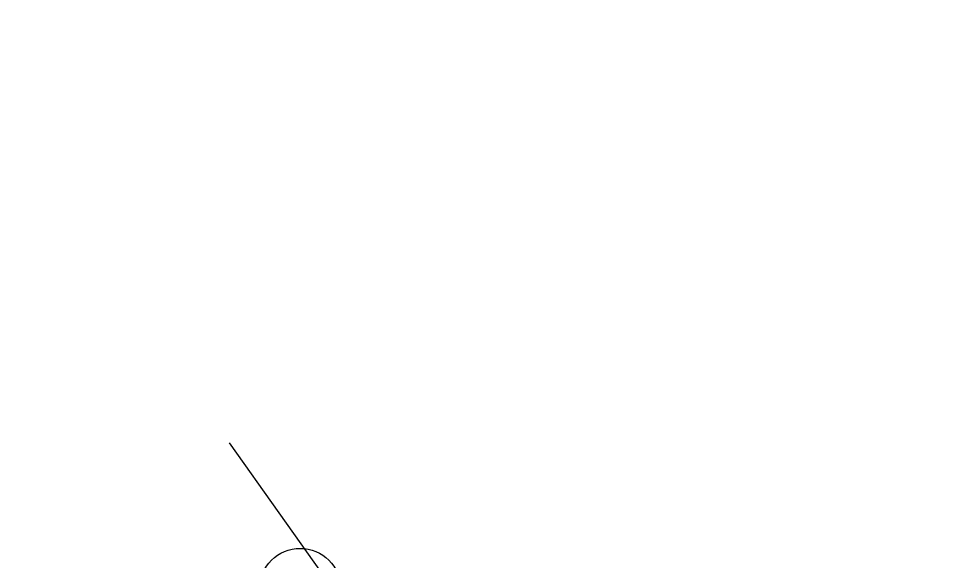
# Model space of a CAD drawing. Header units: millimetres. Extents: x 400392 to 401374, y 4543900 to 4544115.
# Drawn here: x 400451.74 to 400463.21, y 4544103.73 to 4544110.44 of the extents above; entities that cross this region are included whole.
import ezdxf

# ---------------------------------------------------------------- set-up
doc = ezdxf.new("R2010")
doc.units = ezdxf.units.MM
for name, color, linetype in [('caks prota', 4, 'Continuous'), ('not çizgisi prota', 4, 'Continuous'), ('st_s_ölçü', 4, 'Continuous')]:
    doc.layers.add(name, color=color, linetype=linetype)
doc.styles.add('OLCU', font='romanstw.shx')
doc.dimstyles.new('1-50', dxfattribs={"dimtxt": 10, "dimasz": 4, "dimexe": 4, "dimexo": 8, "dimgap": 4, "dimtad": 1, "dimdec": 1, "dimrnd": 0.05, "dimzin": 9, "dimdsep": 46, "dimtxsty": 'OLCU', "dimblk1": 'OBLIQUE', "dimblk2": 'OBLIQUE', "dimsah": 1, "dimcen": 2, "dimdle": 4, "dimclrd": 4, "dimclre": 4, "dimclrt": 3, "dimadec": 1, "dimazin": 0, "dimtfac": 1, "dimtdec": 1, "dimtix": 1, "dimtmove": 2, "dimatfit": 3, "dimldrblk": 'OBLIQUE', "dimfxl": 1, "dimtvp": 1, "dimtolj": 1, "dimtzin": 1, "dimarcsym": 0})

# ---------------------------------------------------------------- blocks, each defined once
blk = doc.blocks.new('_Oblique')
at = {"layer": 'st_s_ölçü', "lineweight": -2}
blk.add_line((-0.5, -0.5), (0.5, 0.5), dxfattribs=at)

msp = doc.modelspace()

# ---------------------------------------------------------------- linework, layer by layer
at = {"layer": 'caks prota', "ltscale": 0.05}
msp.add_circle((400455.2248224742, 4544103.388147774), 0.5, dxfattribs=at)

# ---------------------------------------------------------------- leaders
at = {"layer": 'not çizgisi prota'}
for points in [[(400459.2630300596, 4544098.276801229), (400459.4723353595, 4544099.515338643), (400458.4927568808, 4544100.568605751)], [(400452.511024008, 4544097.456790876), (400452.7203293089, 4544098.695328288), (400451.7407508302, 4544099.748595396)]]:
    msp.add_leader(points, dimstyle='1-50', override={"dimasz": 12, "dimgap": 4, "dimtad": 0}, dxfattribs=at)

doc.saveas('drawing.dxf')
